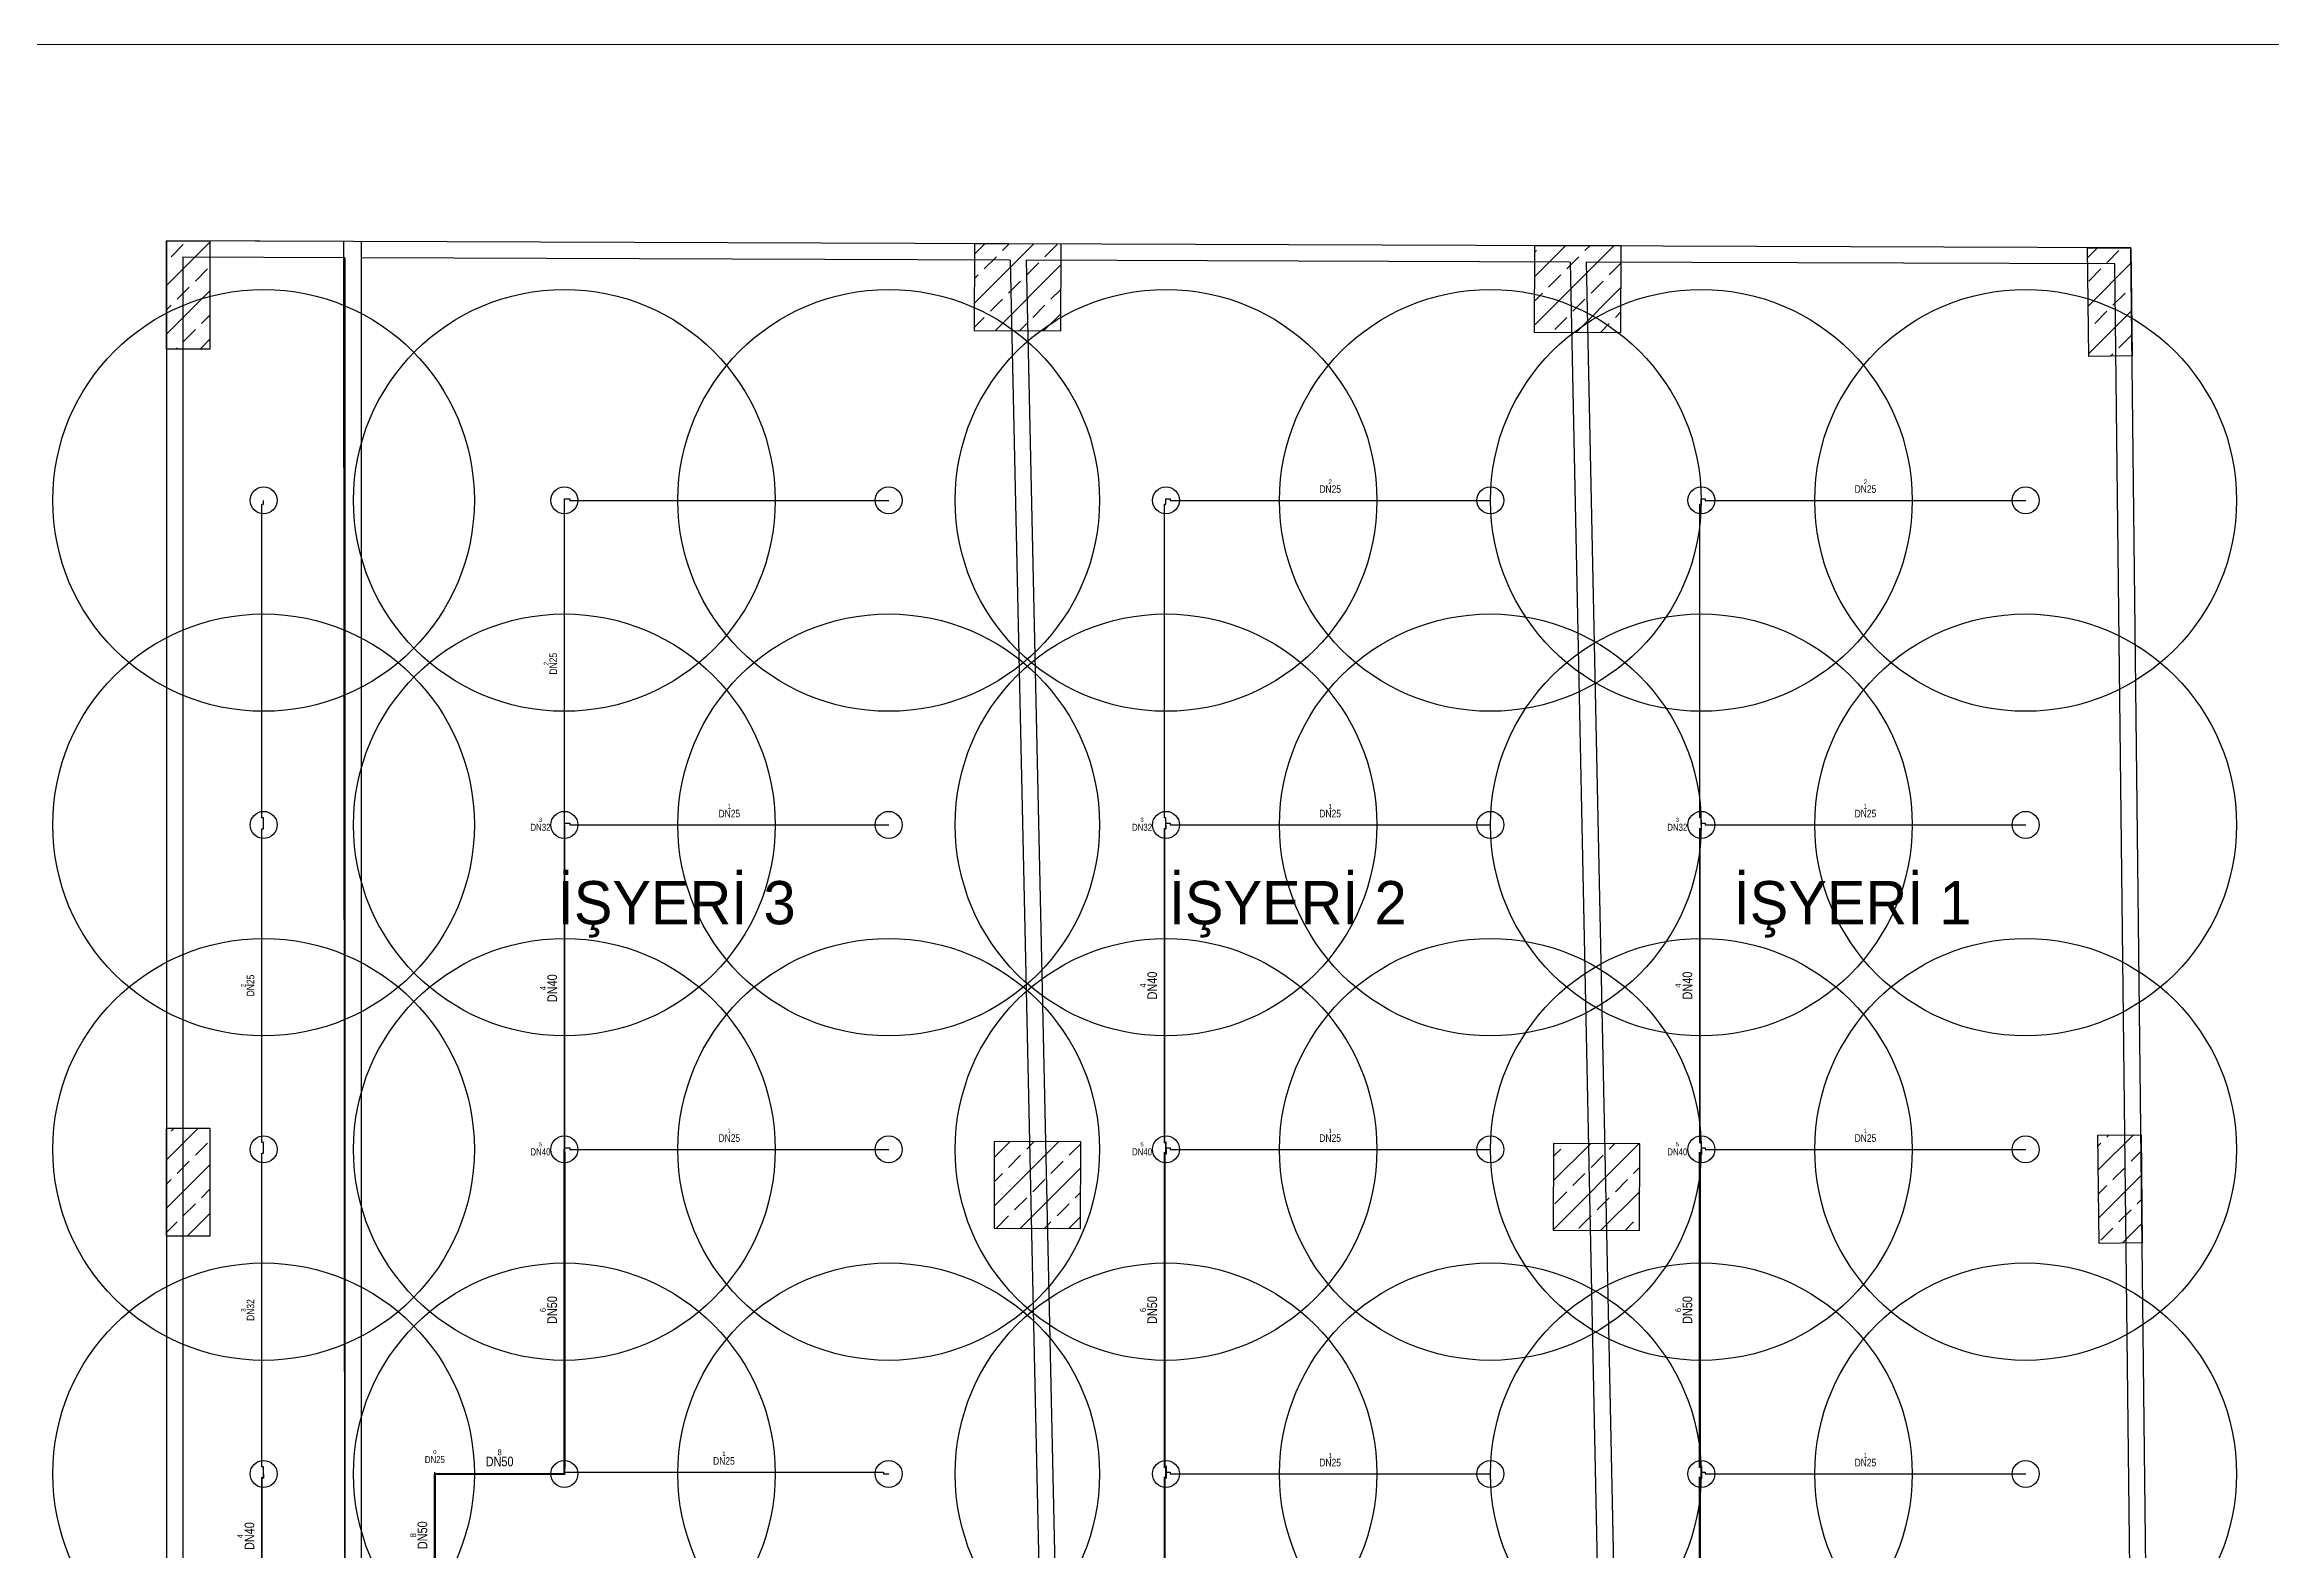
# Model space of a CAD drawing. Header units: centimetres. Extents: x 247996 to 315152, y -468471 to -440326.
# Drawn here: x 250239 to 252299, y -452041 to -450649 of the extents above; entities that cross this region are included whole.
import ezdxf
from ezdxf.enums import TextEntityAlignment as Align

# ---------------------------------------------------------------- set-up
doc = ezdxf.new("R2010")
doc.units = ezdxf.units.CM
doc.layers.add('SCOTT-ANTED', color=144, linetype='Continuous', lineweight=0)
for name, color, linetype in [('SCOTT-MKDU0', 50, 'Continuous'), ('SCOTT-MTY-SPRINKLER', 15, 'Continuous'), ('SCOTT-MTY-SPRINKLER-BORU', 140, 'Continuous'), ('SCOTT-MTY-SPRINKLER-CAP', 141, 'Continuous'), ('SCOTT-MTY-SPRINKLER-KORUMA', 8, 'Continuous')]:
    doc.layers.add(name, color=color, linetype=linetype)
doc.styles.add('ROTAS', font='arial.ttf')
doc.styles.add('style1', font='AcadEref.ttf')

# ---------------------------------------------------------------- blocks, each defined once
blk = doc.blocks.new('ASL-SPR-UP')
blk.add_circle((0, 0), 12.5)

msp = doc.modelspace()

# ---------------------------------------------------------------- linework, layer by layer
at = {"layer": 'SCOTT-ANTED'}
msp.add_line((276712.4, -450649.1), (248038.8, -450649.1), dxfattribs=at)
at = {"layer": 'SCOTT-MKDU0', "color": 8, "ltscale": 0.03}
for p, q in [((252168.7, -450836.9), (250351.9, -450830.7)), ((250351.9, -450830.7), (250351.9, -453404.6)), ((250351.9, -450830.7), (250391.9, -450830.7)), ((250351.9, -450930.7), (250351.9, -450830.7)), ((250515.7, -450831.3), (250351.9, -450830.7)), ((250351.9, -450830.7), (250351.9, -453404.6)), ((250351.9, -450871.8), (250391.9, -450831.8)), ((250356.1, -450845.2), (250367.3, -450834)), ((250391.9, -450830.7), (250391.9, -450930.7)), ((250516.9, -452124.7), (250515.7, -450831.3)), ((250531.9, -450831.4), (250531.9, -452109.7)), ((251099.2, -450833.3), (251098.9, -450913.3)), ((251099, -450888.1), (251153.6, -450833.5)), ((251099.2, -450843), (251108.8, -450833.3)), ((251179.2, -450833.6), (251099.2, -450833.3)), ((251125, -450839.6), (251131.2, -450833.4)), ((251164.3, -450845.2), (251175.5, -450834)), ((251178.9, -450913.6), (251179.2, -450833.6)), ((250516.9, -450846.3), (250366.9, -450845.8)), ((250366.9, -450845.8), (250366.9, -453404.6)), ((250516.9, -450846.3), (250516.9, -452124.7)), ((251132, -450848.4), (250531.9, -450846.4)), ((251108.2, -450856.5), (251119.4, -450845.2)), ((251118.6, -450913.4), (251179.1, -450852.8)), ((251132, -450848.4), (251201.8, -454027.4)), ((251650, -450850.2), (251147, -450848.5)), ((251147, -450848.5), (251216.8, -454027.4)), ((251147.5, -450862.1), (251158.7, -450850.8)), ((251617.2, -450835.1), (251616.9, -450915.1)), ((251616.9, -450908.9), (251690.6, -450835.3)), ((251617.1, -450863.9), (251645.8, -450835.2)), ((251697.2, -450835.3), (251617.2, -450835.1)), ((251617.2, -450841.4), (251618.9, -450839.6)), ((251647, -450856.5), (251658.2, -450845.2)), ((251650, -450850.2), (251716.4, -454027.4)), ((251663.8, -450839.6), (251668.2, -450835.2)), ((252153.9, -450851.9), (251665, -450850.2)), ((251665, -450850.2), (251731.7, -454042.4)), ((251686.3, -450862.1), (251697.1, -450851.2)), ((251696.9, -450915.3), (251697.2, -450835.3)), ((252128.7, -450837.4), (252168.7, -450836.9)), ((252129.9, -450937.4), (252128.7, -450837.4)), ((252128.8, -450846.1), (252137.6, -450837.3)), ((252129.4, -450890.5), (252168.9, -450850.9)), ((252146.5, -450850.8), (252157.7, -450839.6)), ((252184, -453482.1), (252153.9, -450851.9)), ((252199, -453482.7), (252168.7, -450836.9)), ((252168.7, -450836.9), (252169.9, -450936.9)), ((250361.7, -450884.5), (250372.9, -450873.3)), ((250378.5, -450867.7), (250389.7, -450856.5)), ((251099.1, -450865.5), (251102.6, -450862.1)), ((251130.6, -450878.9), (251141.8, -450867.7)), ((251169.9, -450884.5), (251179.1, -450875.4)), ((251630.1, -450873.3), (251641.4, -450862.1)), ((251655.6, -450915.2), (251697.1, -450873.7)), ((251669.4, -450878.9), (251680.7, -450867.7)), ((252129.7, -450867.7), (252140.9, -450856.5)), ((252169, -450873.3), (252169.2, -450873.1)), ((250351.9, -450916.7), (250391.9, -450876.7)), ((250351.9, -450894.3), (250356.1, -450890.1)), ((251113.8, -450895.7), (251125, -450884.5)), ((251153.1, -450901.4), (251164.3, -450890.1)), ((251617, -450886.4), (251624.5, -450878.9)), ((251652.6, -450895.7), (251663.8, -450884.5)), ((251691.9, -450901.4), (251697, -450896.3)), ((252129.9, -450934.8), (252169.4, -450895.3)), ((252135.3, -450907), (252146.5, -450895.7)), ((252152.1, -450890.1), (252163.3, -450878.9)), ((250367.3, -450923.8), (250378.5, -450912.6)), ((250384.1, -450907), (250391.9, -450899.2)), ((251098.9, -450910.6), (251108.2, -450901.4)), ((251098.9, -450913.3), (251178.9, -450913.6)), ((251141, -450913.4), (251147.5, -450907)), ((251163.4, -450913.5), (251179, -450897.9)), ((251616.9, -450915.1), (251696.9, -450915.3)), ((251635.8, -450912.6), (251647, -450901.4)), ((251678, -450915.3), (251686.3, -450907)), ((252129.6, -450912.6), (252129.7, -450912.6)), ((250391.9, -450930.7), (250351.9, -450930.7)), ((250360.4, -450930.7), (250361.7, -450929.4)), ((250382.8, -450930.7), (250391.9, -450921.6)), ((252169.9, -450936.9), (252129.9, -450937.4)), ((252150, -450937.2), (252152.1, -450935)), ((252157.7, -450929.4), (252169, -450918.2)), ((250351.9, -451680), (250381.2, -451650.8)), ((250351.9, -451650.8), (250391.9, -451650.8)), ((250351.9, -451750.8), (250351.9, -451650.8)), ((250356.1, -451653.5), (250358.8, -451650.8)), ((250391.9, -451650.8), (250391.9, -451750.8)), ((252138.1, -451657.4), (252178.1, -451657)), ((252139.3, -451757.4), (252138.1, -451657.4)), ((252138.5, -451689.5), (252171, -451657.1)), ((252146.5, -451659.1), (252148.2, -451657.3)), ((252178.1, -451657), (252179.3, -451757)), ((250378.5, -451675.9), (250389.7, -451664.7)), ((251117.4, -451663.2), (251117.2, -451743.2)), ((251117.2, -451723), (251176.8, -451663.4)), ((251197.4, -451663.5), (251117.4, -451663.2)), ((251117.4, -451677.9), (251132, -451663.3)), ((251130.6, -451687.1), (251141.8, -451675.9)), ((251147.5, -451670.3), (251154.4, -451663.3)), ((251186.7, -451675.9), (251197.4, -451665.2)), ((251197.2, -451743.5), (251197.4, -451663.5)), ((251634.6, -451665.1), (251634.3, -451745.1)), ((251634.3, -451744.7), (251713.6, -451665.4)), ((251634.4, -451699.7), (251668.9, -451665.2)), ((251634.5, -451677.2), (251641.4, -451670.3)), ((251714.6, -451665.4), (251634.6, -451665.1)), ((251669.4, -451687.1), (251680.7, -451675.9)), ((251686.3, -451670.3), (251691.2, -451665.3)), ((251714.3, -451745.4), (251714.6, -451665.4)), ((252138.3, -451667.3), (252140.9, -451664.7)), ((252169, -451681.5), (252178.3, -451672.2)), ((250351.9, -451724.9), (250391.9, -451684.9)), ((250351.9, -451702.5), (250356.1, -451698.4)), ((250361.7, -451692.7), (250372.9, -451681.5)), ((251117.3, -451700.5), (251125, -451692.7)), ((251141.8, -451743.3), (251197.3, -451687.8)), ((251153.1, -451709.6), (251164.3, -451698.4)), ((251169.9, -451692.7), (251181.1, -451681.5)), ((251652.6, -451704), (251663.8, -451692.7)), ((251691.9, -451709.6), (251703.1, -451698.4)), ((251708.7, -451692.7), (251714.5, -451687)), ((252139, -451733.9), (252178.6, -451694.4)), ((252152.1, -451698.4), (252163.3, -451687.1)), ((250384.1, -451715.2), (250391.9, -451707.4)), ((251136.2, -451726.4), (251147.5, -451715.2)), ((251192.4, -451715.2), (251197.3, -451710.3)), ((251635.8, -451720.8), (251647, -451709.6)), ((251675, -451726.4), (251686.3, -451715.2)), ((251678.6, -451745.3), (251714.4, -451709.5)), ((252138.8, -451711.7), (252146.5, -451704)), ((252174.6, -451720.8), (252178.8, -451716.6)), ((250351.9, -451747.4), (250361.7, -451737.6)), ((250367.3, -451732), (250378.5, -451720.8)), ((250371, -451750.8), (250391.9, -451729.8)), ((251119.4, -451743.2), (251130.6, -451732)), ((251164.2, -451743.4), (251169.9, -451737.6)), ((251175.5, -451732), (251186.7, -451720.8)), ((251186.5, -451743.5), (251197.2, -451732.8)), ((251658.2, -451743.3), (251669.4, -451732)), ((251701, -451745.4), (251708.7, -451737.6)), ((252157.7, -451737.6), (252169, -451726.4)), ((252160.6, -451757.2), (252179.1, -451738.8)), ((250391.9, -451750.8), (250351.9, -451750.8)), ((251117.2, -451743.2), (251197.2, -451743.5)), ((251634.3, -451745.1), (251714.3, -451745.4)), ((252179.3, -451757), (252139.3, -451757.4)), ((252140.9, -451754.5), (252152.1, -451743.3))]:
    msp.add_line(p, q, dxfattribs=at)
at = {"layer": 'SCOTT-MTY-SPRINKLER-BORU'}
for points in [[(250441.6, -451670.5), (250441.6, -451664), (250440, -451664), (250440, -451374), (250441.6, -451374), (250441.6, -451370.5), (250441.6, -451364), (250440, -451364), (250440, -451074), (250441.6, -451074), (250441.6, -451070.5)], [(250720, -451369), (250720, -451074), (250719.8, -451074), (250719.8, -451070.5), (250719.8, -451069), (250725, -451069), (250725, -451070.5), (251019.8, -451070.5)], [(251276.2, -451369), (251276.2, -451364), (251275, -451364), (251275, -451074), (251276.2, -451074), (251276.2, -451070.5), (251276.2, -451069), (251280, -451069), (251280, -451070.5), (251576.2, -451070.5)], [(251771.4, -451369), (251771.4, -451364), (251770, -451364), (251770, -451074), (251771.4, -451074), (251771.4, -451070.5), (251771.4, -451069), (251775, -451069), (251775, -451070.5), (252071.4, -451070.5)], [(250719.8, -451370.5), (250719.8, -451369), (250720, -451369)], [(250720, -451369), (250725, -451369), (250725, -451370.5), (251019.8, -451370.5)], [(251276.2, -451370.5), (251276.2, -451369)], [(251276.2, -451369), (251280, -451369), (251280, -451370.5), (251576.2, -451370.5)], [(251771.4, -451370.5), (251771.4, -451369)], [(251771.4, -451369), (251775, -451369), (251775, -451370.5), (252071.4, -451370.5)], [(250441.6, -451970.5), (250441.6, -451964), (250440, -451964), (250440, -451674), (250441.6, -451674), (250441.6, -451670.5)], [(250720, -451669), (250725, -451669), (250725, -451670.5), (251019.8, -451670.5)], [(251276.2, -451669), (251280, -451669), (251280, -451670.5), (251576.2, -451670.5)], [(251771.4, -451669), (251775, -451669), (251775, -451670.5), (252071.4, -451670.5)], [(250600, -451970.5), (250600, -451969)], [(250719.8, -451969), (251015, -451969), (251015, -451970.5), (251019.8, -451970.5)], [(251276.2, -451969), (251280, -451969), (251280, -451970.5), (251576.2, -451970.5)], [(251771.4, -451969), (251775, -451969), (251775, -451970.5), (252071.4, -451970.5)]]:
    msp.add_lwpolyline(points, dxfattribs=at)
for points, const_width in [([(250720, -451669), (250720, -451374), (250719.8, -451374), (250719.8, -451370.5)], 1.5), ([(251276.2, -451669), (251276.2, -451664), (251275, -451664), (251275, -451374), (251276.2, -451374), (251276.2, -451370.5)], 1.5), ([(251771.4, -451669), (251771.4, -451664), (251770, -451664), (251770, -451374), (251771.4, -451374), (251771.4, -451370.5)], 1.5), ([(250719.8, -451969), (250719.8, -451964), (250720, -451964), (250720, -451674), (250719.8, -451674), (250719.8, -451670.5)], 2), ([(250719.8, -451670.5), (250719.8, -451669), (250720, -451669)], 1.5), ([(251276.2, -451969), (251276.2, -451964), (251275, -451964), (251275, -451674), (251276.2, -451674), (251276.2, -451670.5)], 2), ([(251276.2, -451670.5), (251276.2, -451669)], 1.5), ([(251771.4, -451969), (251771.4, -451964), (251770, -451964), (251770, -451674), (251771.4, -451674), (251771.4, -451670.5)], 2), ([(251771.4, -451670.5), (251771.4, -451669)], 1.5), ([(250440, -452082), (250440, -451974), (250441.6, -451974), (250441.6, -451970.5)], 1.5), ([(250600, -451970.5), (250719.8, -451970.5), (250719.8, -451969)], 2), ([(250600, -452084), (250600, -451970.5)], 2), ([(251275, -452420), (251275, -452419), (251275, -452274), (251276.2, -452274), (251276.2, -452270.5), (251276.2, -452264), (251275, -452264), (251275, -451974), (251276.2, -451974), (251276.2, -451970.5), (251276.2, -451969)], 2), ([(251771.4, -452269), (251771.4, -452264), (251770, -452264), (251770, -451974), (251771.4, -451974), (251771.4, -451970.5), (251771.4, -451969)], 2)]:
    msp.add_lwpolyline(points, dxfattribs=dict(at, const_width=const_width))
at = {"layer": 'SCOTT-MTY-SPRINKLER-KORUMA'}
for centre in [(250441.6, -451070.5), (250719.8, -451070.5), (251019.8, -451070.5), (251276.3, -451070.5), (251576.3, -451070.5), (251771.4, -451070.5), (252071.4, -451070.5), (250441.6, -451370.5), (250719.8, -451370.5), (251019.8, -451370.5), (251276.3, -451370.5), (251576.3, -451370.5), (251771.4, -451370.5), (252071.4, -451370.5), (250441.6, -451670.5), (250719.8, -451670.5), (251019.8, -451670.5), (251276.3, -451670.5), (251576.3, -451670.5), (251771.4, -451670.5), (252071.4, -451670.5), (250441.6, -451970.5), (250719.8, -451970.5), (251019.8, -451970.5), (251276.3, -451970.5), (251576.3, -451970.5), (251771.4, -451970.5), (252071.4, -451970.5)]:
    msp.add_circle(centre, 195, dxfattribs=at)

# ---------------------------------------------------------------- block references
at = {"layer": 'SCOTT-MTY-SPRINKLER'}
for p in [(250441.6, -451070.5), (250719.8, -451070.5), (251019.8, -451070.5), (251276.3, -451070.5), (251576.3, -451070.5), (251771.4, -451070.5), (252071.4, -451070.5), (250441.6, -451370.5), (250719.8, -451370.5), (251019.8, -451370.5), (251276.3, -451370.5), (251576.3, -451370.5), (251771.4, -451370.5), (252071.4, -451370.5), (250441.6, -451670.5), (250719.8, -451670.5), (251019.8, -451670.5), (251276.3, -451670.5), (251576.3, -451670.5), (251771.4, -451670.5), (252071.4, -451670.5), (250441.6, -451970.5), (250719.8, -451970.5), (251019.8, -451970.5), (251276.3, -451970.5), (251576.3, -451970.5), (251771.4, -451970.5), (252071.4, -451970.5)]:
    msp.add_blockref('ASL-SPR-UP', p, dxfattribs=at)

# ---------------------------------------------------------------- texts
at = {"layer": 'SCOTT-MKDU0', "color": 8, "ltscale": 0.03, "style": 'style1'}
for s, p in [('İŞYERİ 3', (250713.7, -451462.4)), ('İŞYERİ 2', (251278.9, -451462.4)), ('İŞYERİ 1', (251801.3, -451462.4))]:
    msp.add_text(s, height=40, dxfattribs=at).set_placement(p)
at = {"layer": 'SCOTT-MTY-SPRINKLER-CAP', "style": 'ROTAS', "width": 0.8}
for s, height, p in [('DN25', 7, (251428.1, -451060)), ('2', 4.2, (251428.1, -451053.3)), ('DN25', 7, (251923.2, -451060)), ('2', 4.2, (251923.2, -451053.3)), ('DN32', 6.5, (250697.7, -451372.7)), ('3', 3.9, (250697.7, -451365.8)), ('DN25', 7, (250872.4, -451360)), ('1', 4.2, (250872.4, -451353.3)), ('DN32', 6.5, (251254.1, -451372.7)), ('3', 3.9, (251254.1, -451365.8)), ('DN25', 7, (251428.1, -451360)), ('1', 4.2, (251428.1, -451353.3)), ('DN32', 6.5, (251749.2, -451372.7)), ('3', 3.9, (251749.2, -451365.8)), ('DN25', 7, (251923.2, -451360)), ('1', 4.2, (251923.2, -451353.3)), ('DN25', 7, (250872.4, -451660)), ('1', 4.2, (250872.4, -451653.3)), ('DN25', 7, (251428.1, -451660)), ('1', 4.2, (251428.1, -451653.3)), ('DN25', 7, (251923.2, -451660)), ('1', 4.2, (251923.2, -451653.3)), ('DN40', 6.5, (250697.7, -451672.7)), ('5', 3.9, (250697.7, -451665.8)), ('DN40', 6.5, (251254.1, -451672.7)), ('5', 3.9, (251254.1, -451665.8)), ('DN40', 6.5, (251749.2, -451672.7)), ('5', 3.9, (251749.2, -451665.8)), ('DN25', 6.5, (250600, -451957.2)), ('0', 3.9, (250600, -451950.3)), ('DN50', 9, (250659.9, -451959)), ('8', 5.4, (250659.9, -451950.5)), ('DN25', 7, (250867.4, -451958.5)), ('1', 4.2, (250867.4, -451951.8)), ('DN25', 7, (251428.1, -451960)), ('1', 4.2, (251428.1, -451953.3)), ('DN25', 7, (251923.2, -451960)), ('1', 4.2, (251923.2, -451953.3))]:
    msp.add_text(s, height=height, dxfattribs=at).set_placement(p, align=Align.MIDDLE_CENTER)
for s, height, p in [('2', 4.2, (250702.9, -451221.5)), ('DN25', 7, (250709.5, -451221.5)), ('DN25', 7, (250429.5, -451519)), ('DN40', 9, (250708.5, -451521.5)), ('DN40', 9, (251263.5, -451519)), ('DN40', 9, (251758.5, -451519)), ('2', 4.2, (250422.9, -451519)), ('4', 5.4, (250700, -451521.5)), ('4', 5.4, (251255, -451519)), ('4', 5.4, (251750, -451519)), ('3', 4.2, (250422.9, -451819)), ('DN32', 7, (250429.5, -451819)), ('6', 5.4, (250700, -451819)), ('DN50', 9, (250708.5, -451819)), ('6', 5.4, (251255, -451819)), ('DN50', 9, (251263.5, -451819)), ('6', 5.4, (251750, -451819)), ('DN50', 9, (251758.5, -451819)), ('4', 5.4, (250420, -452028)), ('DN40', 9, (250428.5, -452028)), ('8', 5.4, (250580, -452027.2)), ('DN50', 9, (250588.5, -452027.2))]:
    msp.add_text(s, height=height, rotation=90, dxfattribs=at).set_placement(p, align=Align.MIDDLE_CENTER)

doc.saveas('drawing.dxf')
